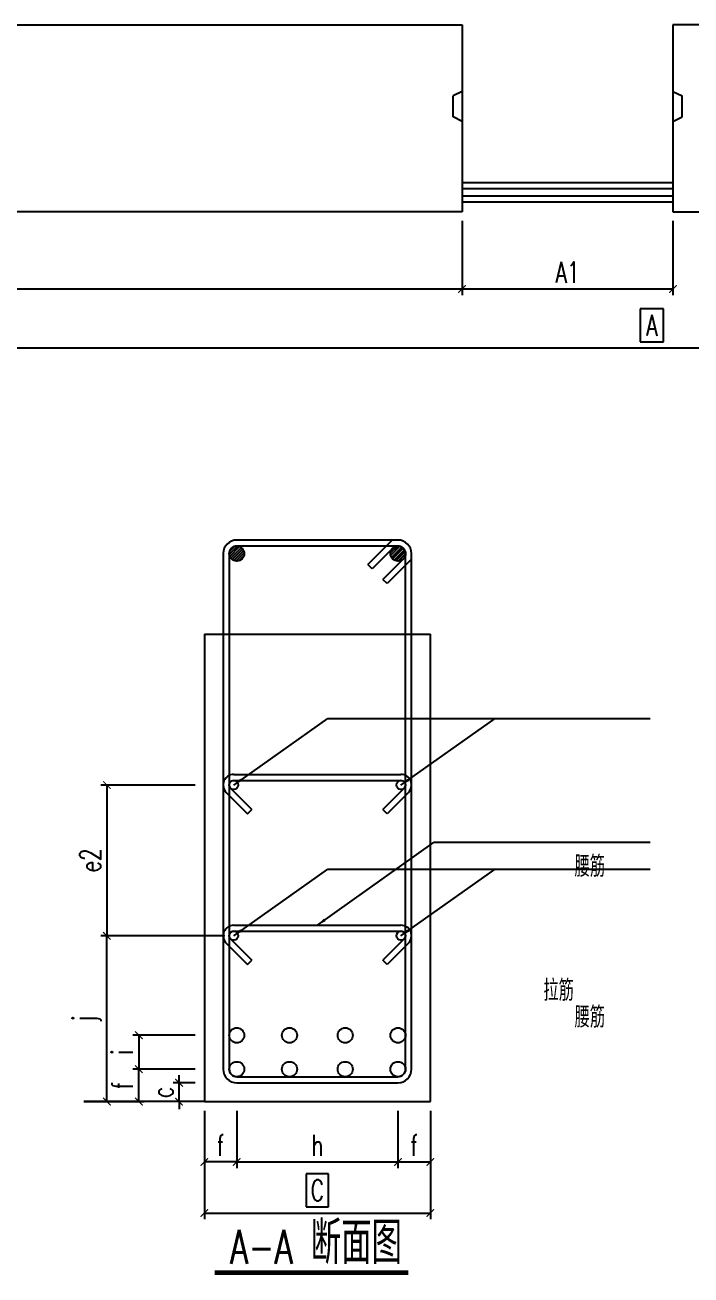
# Model space of a CAD drawing. Header units: inches. Extents: x 280713 to 330889, y 163288 to 177285.
# Drawn here: x 285823 to 288033, y 166235 to 170381 of the extents above; entities that cross this region are included whole.
import ezdxf
from ezdxf.enums import TextEntityAlignment as Align

# ---------------------------------------------------------------- set-up
doc = ezdxf.new("R2010")
doc.units = ezdxf.units.IN
for name, color, linetype in [('PC梁箍筋', 3, 'Continuous'), ('PC梁钢筋', 6, 'Continuous'), ('填充', 8, 'Continuous'), ('尺寸', 7, 'Continuous'), ('文字', 7, 'Continuous'), ('箍筋', 3, 'Continuous'), ('预制构件', 30, 'Continuous')]:
    doc.layers.add(name, color=color, linetype=linetype)
doc.styles.add('中文标注', font='standard.shx', dxfattribs={"bigfont": 'gbcbig.shx'})
doc.styles.add('副本柱标注', font='simplex.shx', dxfattribs={"width": 0.7, "bigfont": 'gbcbig.shx'})
doc.styles.add('尺寸123', font='simplex1.shx', dxfattribs={"width": 0.7, "height": 70, "bigfont": 'gbcbig.shx'})
doc.styles.add('尺寸用', font='', dxfattribs={"width": 0.7, "height": 40})
doc.styles.get('尺寸用').set_extended_font_data('SimSun')
doc.dimstyles.new('S-10', dxfattribs={"dimscale": 10, "dimtxt": 3.5, "dimasz": 2.5, "dimexe": 2, "dimexo": 3, "dimgap": 2, "dimtad": 1, "dimdec": 1, "dimdsep": 46, "dimtxsty": '尺寸用', "dimblk": 'ARCHTICK', "dimcen": 1.75, "dimaunit": 1, "dimadec": 0, "dimazin": 0, "dimtfac": 1, "dimtdec": 1, "dimtix": 1, "dimtmove": 2, "dimatfit": 3, "dimfxl": 1, "dimarcsym": 0})
doc.dimstyles.new('S-5', dxfattribs={"dimscale": 30, "dimtxt": 3.5, "dimasz": 1, "dimexe": 1, "dimexo": 3, "dimgap": 4, "dimtad": 1, "dimdec": 1, "dimlfac": 0.2, "dimdsep": 46, "dimtxsty": '尺寸123', "dimblk": 'ARCHTICK', "dimcen": 1.75, "dimaunit": 1, "dimadec": 1, "dimazin": 0, "dimtfac": 1, "dimtdec": 1, "dimtix": 1, "dimtmove": 2, "dimatfit": 3, "dimfxl": 1, "dimarcsym": 0})
doc.dimstyles.new('s-8', dxfattribs={"dimscale": 10, "dimtxt": 3.5, "dimasz": 2.5, "dimexe": 2, "dimexo": 3, "dimgap": 2, "dimtad": 1, "dimdec": 1, "dimlfac": 0.4, "dimdsep": 46, "dimtxsty": '尺寸123', "dimblk": 'ARCHTICK', "dimcen": 1.75, "dimaunit": 1, "dimadec": 0, "dimazin": 0, "dimtfac": 1, "dimtdec": 1, "dimtix": 1, "dimtmove": 2, "dimatfit": 3, "dimfxl": 1, "dimarcsym": 0})
doc.dimstyles.new('副本 S-10', dxfattribs={"dimscale": 10, "dimtxt": 3.5, "dimasz": 2.5, "dimexe": 2, "dimexo": 3, "dimgap": -2, "dimtad": 1, "dimdec": 1, "dimdsep": 46, "dimtxsty": '尺寸用', "dimblk": 'ARCHTICK', "dimcen": 1.75, "dimaunit": 1, "dimadec": 0, "dimazin": 0, "dimtfac": 1, "dimtdec": 1, "dimtix": 1, "dimtmove": 2, "dimatfit": 3, "dimfxl": 1, "dimarcsym": 0})
doc.dimstyles.new('副本 s-8', dxfattribs={"dimscale": 10, "dimtxt": 3.5, "dimasz": 2.5, "dimexe": 2, "dimexo": 3, "dimgap": -2, "dimtad": 1, "dimdec": 1, "dimlfac": 0.4, "dimdsep": 46, "dimtxsty": '尺寸123', "dimblk": 'ARCHTICK', "dimcen": 1.75, "dimaunit": 1, "dimadec": 0, "dimazin": 0, "dimtfac": 1, "dimtdec": 1, "dimtix": 1, "dimtmove": 2, "dimatfit": 3, "dimfxl": 1, "dimarcsym": 0})

# ---------------------------------------------------------------- blocks, each defined once
blk = doc.blocks.new('_ArchTick')
at = {"color": 0, "linetype": 'ByBlock', "const_width": 0.15}
blk.add_lwpolyline([(-0.5, -0.5), (0.5, 0.5)], dxfattribs=at)
blk = doc.blocks.new('*D710')
at = {"layer": 'Defpoints', "color": 0, "transparency": 16777216}
for p in [(287273.5, 169760.6), (287973.5, 169760.6), (287973.5, 169505.1)]:
    blk.add_point(p, dxfattribs=at)
at = {"layer": '尺寸', "color": 0, "lineweight": -2, "transparency": 16777216}
for p, q in [((287273.5, 169730.6), (287273.5, 169485.1)), ((287973.5, 169730.6), (287973.5, 169485.1)), ((287273.5, 169505.1), (287973.5, 169505.1))]:
    blk.add_line(p, q, dxfattribs=at)
at = {"layer": '尺寸', "color": 0, "lineweight": -2, "transparency": 16777216, "xscale": 25, "yscale": 25, "zscale": 25, "rotation": 180}
blk.add_blockref('_ArchTick', (287273.5, 169505.1), dxfattribs=at)
at = {"layer": '尺寸', "color": 0, "lineweight": -2, "transparency": 16777216, "xscale": 25, "yscale": 25, "zscale": 25}
blk.add_blockref('_ArchTick', (287973.5, 169505.1), dxfattribs=at)
at = {"layer": '尺寸', "color": 0, "transparency": 16777216, "insert": (287623.5, 169560.1), "char_height": 70, "attachment_point": 5, "style": '尺寸123'}
blk.add_mtext('A1', dxfattribs=at)
blk = doc.blocks.new('*D712')
at = {"layer": 'Defpoints', "color": 0, "transparency": 16777216}
for p in [(284088.5, 169760.6), (287273.5, 169760.6), (287273.5, 169505.1)]:
    blk.add_point(p, dxfattribs=at)
at = {"layer": '尺寸', "color": 0, "lineweight": -2, "transparency": 16777216}
for p, q in [((284088.5, 169730.6), (284088.5, 169485.1)), ((287273.5, 169730.6), (287273.5, 169485.1)), ((284088.5, 169505.1), (287273.5, 169505.1))]:
    blk.add_line(p, q, dxfattribs=at)
at = {"layer": '尺寸', "color": 0, "lineweight": -2, "transparency": 16777216, "xscale": 25, "yscale": 25, "zscale": 25, "rotation": 180}
blk.add_blockref('_ArchTick', (284088.5, 169505.1), dxfattribs=at)
at = {"layer": '尺寸', "color": 0, "lineweight": -2, "transparency": 16777216, "xscale": 25, "yscale": 25, "zscale": 25}
blk.add_blockref('_ArchTick', (287273.5, 169505.1), dxfattribs=at)
at = {"layer": '尺寸', "color": 0, "transparency": 16777216, "insert": (285681, 169560.1), "char_height": 70, "attachment_point": 5, "style": '尺寸123'}
blk.add_mtext('F', dxfattribs=at)
blk = doc.blocks.new('*D716')
at = {"layer": 'Defpoints', "color": 0, "transparency": 16777216}
for p in [(284088.5, 169760.6), (291718.5, 169760.6), (291718.5, 169309.4)]:
    blk.add_point(p, dxfattribs=at)
at = {"layer": '尺寸', "color": 0, "lineweight": -2, "transparency": 16777216}
for p, q in [((284088.5, 169730.6), (284088.5, 169289.4)), ((291718.5, 169730.6), (291718.5, 169289.4)), ((287942.2, 169439.4), (287864.9, 169439.4)), ((287864.9, 169439.4), (287864.9, 169329.4)), ((287942.2, 169329.4), (287942.2, 169439.4)), ((284088.5, 169309.4), (291718.5, 169309.4)), ((287864.9, 169329.4), (287942.2, 169329.4))]:
    blk.add_line(p, q, dxfattribs=at)
at = {"layer": '尺寸', "color": 0, "lineweight": -2, "transparency": 16777216, "xscale": 25, "yscale": 25, "zscale": 25, "rotation": 180}
blk.add_blockref('_ArchTick', (284088.5, 169309.4), dxfattribs=at)
at = {"layer": '尺寸', "color": 0, "lineweight": -2, "transparency": 16777216, "xscale": 25, "yscale": 25, "zscale": 25}
blk.add_blockref('_ArchTick', (291718.5, 169309.4), dxfattribs=at)
at = {"layer": '尺寸', "color": 0, "transparency": 16777216, "insert": (287903.5, 169384.4), "char_height": 70, "attachment_point": 5, "style": '副本柱标注'}
blk.add_mtext('A', dxfattribs=at)
blk = doc.blocks.new('*D810')
at = {"layer": 'Defpoints', "color": 0, "transparency": 16777216}
for p in [(286418.3, 167030), (286201, 166917.5), (286418.3, 166917.5)]:
    blk.add_point(p, dxfattribs=at)
at = {"layer": '尺寸', "color": 0, "lineweight": -2, "transparency": 16777216}
for p, q in [((286388.3, 167030), (286181, 167030)), ((286201, 167030), (286201, 166917.5)), ((286388.3, 166917.5), (286181, 166917.5))]:
    blk.add_line(p, q, dxfattribs=at)
at = {"layer": '尺寸', "color": 0, "lineweight": -2, "transparency": 16777216, "xscale": 25, "yscale": 25, "zscale": 25}
for p, rotation in [((286201, 167030), 90), ((286201, 166917.5), 270)]:
    blk.add_blockref('_ArchTick', p, dxfattribs=dict(at, rotation=rotation))
at = {"layer": '尺寸', "color": 0, "transparency": 16777216, "insert": (286146, 166973.7), "char_height": 70, "attachment_point": 5, "rotation": 90, "style": '尺寸123'}
blk.add_mtext('i', dxfattribs=at)
blk = doc.blocks.new('*D804')
at = {"layer": 'Defpoints', "color": 0, "transparency": 16777216}
for p in [(286094.8, 167360), (286515.8, 167360), (286418.3, 166810)]:
    blk.add_point(p, dxfattribs=at)
at = {"layer": '尺寸', "color": 0, "lineweight": -2, "transparency": 16777216}
for p, q in [((286485.8, 167360), (286074.8, 167360)), ((286094.8, 166810), (286094.8, 167360)), ((286388.3, 166810), (286074.8, 166810))]:
    blk.add_line(p, q, dxfattribs=at)
at = {"layer": '尺寸', "color": 0, "lineweight": -2, "transparency": 16777216, "xscale": 25, "yscale": 25, "zscale": 25}
for p, rotation in [((286094.8, 167360), 90), ((286094.8, 166810), 270)]:
    blk.add_blockref('_ArchTick', p, dxfattribs=dict(at, rotation=rotation))
at = {"layer": '尺寸', "color": 0, "transparency": 16777216, "insert": (286028.2, 167085), "char_height": 70, "attachment_point": 5, "rotation": 90, "style": '尺寸123'}
blk.add_mtext('j', dxfattribs=at)
blk = doc.blocks.new('*D822')
at = {"layer": 'Defpoints', "color": 0, "transparency": 16777216}
for p in [(286201, 166917.5), (286418.3, 166917.5), (286418.3, 166810)]:
    blk.add_point(p, dxfattribs=at)
at = {"layer": '尺寸', "color": 0, "lineweight": -2, "transparency": 16777216}
for p, q in [((286388.3, 166917.5), (286181, 166917.5)), ((286201, 166810), (286201, 166917.5)), ((286388.3, 166810), (286181, 166810))]:
    blk.add_line(p, q, dxfattribs=at)
at = {"layer": '尺寸', "color": 0, "lineweight": -2, "transparency": 16777216, "xscale": 25, "yscale": 25, "zscale": 25}
for p, rotation in [((286201, 166917.5), 90), ((286201, 166810), 270)]:
    blk.add_blockref('_ArchTick', p, dxfattribs=dict(at, rotation=rotation))
at = {"layer": '尺寸', "color": 0, "transparency": 16777216, "insert": (286146, 166863.7), "char_height": 70, "attachment_point": 5, "rotation": 90, "style": '尺寸123'}
blk.add_mtext('f', dxfattribs=at)
blk = doc.blocks.new('*D823')
at = {"layer": 'Defpoints', "color": 0, "transparency": 16777216}
for p in [(286418.3, 166810), (286525.8, 166810), (286418.3, 166609.8)]:
    blk.add_point(p, dxfattribs=at)
at = {"layer": '尺寸', "color": 0, "lineweight": -2, "transparency": 16777216}
for p, q in [((286418.3, 166780), (286418.3, 166589.8)), ((286525.8, 166780), (286525.8, 166589.8)), ((286525.8, 166609.8), (286418.3, 166609.8))]:
    blk.add_line(p, q, dxfattribs=at)
at = {"layer": '尺寸', "color": 0, "lineweight": -2, "transparency": 16777216, "xscale": 25, "yscale": 25, "zscale": 25, "rotation": 180}
blk.add_blockref('_ArchTick', (286418.3, 166609.8), dxfattribs=at)
at = {"layer": '尺寸', "color": 0, "lineweight": -2, "transparency": 16777216, "xscale": 25, "yscale": 25, "zscale": 25}
blk.add_blockref('_ArchTick', (286525.8, 166609.8), dxfattribs=at)
at = {"layer": '尺寸', "color": 0, "transparency": 16777216, "insert": (286472.1, 166664.8), "char_height": 70, "attachment_point": 5, "style": '尺寸123'}
blk.add_mtext('f', dxfattribs=at)
blk = doc.blocks.new('*D824')
at = {"layer": 'Defpoints', "color": 0, "transparency": 16777216}
for p in [(286525.8, 166810), (287060.8, 166810), (287060.8, 166609.8)]:
    blk.add_point(p, dxfattribs=at)
at = {"layer": '尺寸', "color": 0, "lineweight": -2, "transparency": 16777216}
for p, q in [((286525.8, 166780), (286525.8, 166589.8)), ((287060.8, 166780), (287060.8, 166589.8)), ((286525.8, 166609.8), (287060.8, 166609.8))]:
    blk.add_line(p, q, dxfattribs=at)
at = {"layer": '尺寸', "color": 0, "lineweight": -2, "transparency": 16777216, "xscale": 25, "yscale": 25, "zscale": 25, "rotation": 180}
blk.add_blockref('_ArchTick', (286525.8, 166609.8), dxfattribs=at)
at = {"layer": '尺寸', "color": 0, "lineweight": -2, "transparency": 16777216, "xscale": 25, "yscale": 25, "zscale": 25}
blk.add_blockref('_ArchTick', (287060.8, 166609.8), dxfattribs=at)
at = {"layer": '尺寸', "color": 0, "transparency": 16777216, "insert": (286793.3, 166664.8), "char_height": 70, "attachment_point": 5, "style": '尺寸123'}
blk.add_mtext('h', dxfattribs=at)
blk = doc.blocks.new('*D825')
at = {"layer": 'Defpoints', "color": 0, "transparency": 16777216}
for p in [(287060.8, 166810), (287168.3, 166810), (287168.3, 166609.8)]:
    blk.add_point(p, dxfattribs=at)
at = {"layer": '尺寸', "color": 0, "lineweight": -2, "transparency": 16777216}
for p, q in [((287060.8, 166780), (287060.8, 166589.8)), ((287168.3, 166780), (287168.3, 166589.8)), ((287060.8, 166609.8), (287168.3, 166609.8))]:
    blk.add_line(p, q, dxfattribs=at)
at = {"layer": '尺寸', "color": 0, "lineweight": -2, "transparency": 16777216, "xscale": 25, "yscale": 25, "zscale": 25, "rotation": 180}
blk.add_blockref('_ArchTick', (287060.8, 166609.8), dxfattribs=at)
at = {"layer": '尺寸', "color": 0, "lineweight": -2, "transparency": 16777216, "xscale": 25, "yscale": 25, "zscale": 25}
blk.add_blockref('_ArchTick', (287168.3, 166609.8), dxfattribs=at)
at = {"layer": '尺寸', "color": 0, "transparency": 16777216, "insert": (287114.6, 166664.8), "char_height": 70, "attachment_point": 5, "style": '尺寸123'}
blk.add_mtext('f', dxfattribs=at)
blk = doc.blocks.new('*D826')
at = {"layer": 'Defpoints', "color": 0, "transparency": 16777216}
for p in [(286418.3, 166810), (287168.3, 166810), (287168.3, 166440.6)]:
    blk.add_point(p, dxfattribs=at)
at = {"layer": '尺寸', "color": 0, "lineweight": -2, "transparency": 16777216}
for p, q in [((286418.3, 166780), (286418.3, 166420.6)), ((287168.3, 166780), (287168.3, 166420.6)), ((286830.8, 166570.6), (286755.8, 166570.6)), ((286755.8, 166570.6), (286755.8, 166460.6)), ((286830.8, 166460.6), (286830.8, 166570.6)), ((286755.8, 166460.6), (286830.8, 166460.6)), ((286418.3, 166440.6), (287168.3, 166440.6))]:
    blk.add_line(p, q, dxfattribs=at)
at = {"layer": '尺寸', "color": 0, "lineweight": -2, "transparency": 16777216, "xscale": 25, "yscale": 25, "zscale": 25, "rotation": 180}
blk.add_blockref('_ArchTick', (286418.3, 166440.6), dxfattribs=at)
at = {"layer": '尺寸', "color": 0, "lineweight": -2, "transparency": 16777216, "xscale": 25, "yscale": 25, "zscale": 25}
blk.add_blockref('_ArchTick', (287168.3, 166440.6), dxfattribs=at)
at = {"layer": '尺寸', "color": 0, "transparency": 16777216, "insert": (286793.3, 166515.6), "char_height": 70, "width": 350, "attachment_point": 5, "style": '尺寸123'}
blk.add_mtext('C', dxfattribs=at)
blk = doc.blocks.new('*D1022')
at = {"layer": 'Defpoints', "color": 0, "transparency": 16777216}
for p in [(286334.4, 166872.5), (286418.3, 166872.5), (286418.3, 166810)]:
    blk.add_point(p, dxfattribs=at)
at = {"layer": '尺寸', "color": 0, "lineweight": -2, "transparency": 16777216}
for p, q in [((286388.3, 166872.5), (286314.4, 166872.5)), ((286334.4, 166872.5), (286334.4, 166897.5)), ((286334.4, 166810), (286334.4, 166872.5)), ((286388.3, 166810), (286314.4, 166810)), ((286334.4, 166810), (286334.4, 166785))]:
    blk.add_line(p, q, dxfattribs=at)
at = {"layer": '尺寸', "color": 0, "lineweight": -2, "transparency": 16777216, "xscale": 25, "yscale": 25, "zscale": 25}
for p, rotation in [((286334.4, 166872.5), 270), ((286334.4, 166810), 90)]:
    blk.add_blockref('_ArchTick', p, dxfattribs=dict(at, rotation=rotation))
at = {"layer": '尺寸', "color": 0, "transparency": 16777216, "insert": (286279.4, 166841.2), "char_height": 70, "attachment_point": 5, "rotation": 90, "style": '尺寸123'}
blk.add_mtext('c', dxfattribs=at)
blk = doc.blocks.new('*D1047')
at = {"layer": 'Defpoints', "color": 0, "transparency": 16777216}
for p in [(286418.3, 167860), (286094.8, 167360), (286515.8, 167360)]:
    blk.add_point(p, dxfattribs=at)
at = {"layer": '尺寸', "color": 0, "lineweight": -2, "transparency": 16777216}
for p, q in [((286388.3, 167860), (286074.8, 167860)), ((286094.8, 167860), (286094.8, 167360)), ((286485.8, 167360), (286074.8, 167360))]:
    blk.add_line(p, q, dxfattribs=at)
at = {"layer": '尺寸', "color": 0, "lineweight": -2, "transparency": 16777216, "xscale": 25, "yscale": 25, "zscale": 25}
for p, rotation in [((286094.8, 167860), 90), ((286094.8, 167360), 270)]:
    blk.add_blockref('_ArchTick', p, dxfattribs=dict(at, rotation=rotation))
at = {"layer": '尺寸', "color": 0, "transparency": 16777216, "insert": (286039.8, 167610), "char_height": 70, "width": 795.107, "attachment_point": 5, "rotation": 90, "style": '尺寸123'}
blk.add_mtext('e2', dxfattribs=at)

msp = doc.modelspace()

# ---------------------------------------------------------------- hatches: boundary and pattern name
at = {"layer": '填充'}
h = msp.add_hatch(dxfattribs=at)
h.set_pattern_fill('ANSI31', color=256, scale=50, style=0)
h.set_pattern_definition([(45, (743149.132, 460791.229), (-4.41941738, 4.41941738), [])])
h.paths.add_polyline_path([(286500.82, 168627.5, 1), (286550.82, 168627.5, 1)])
h.paths.add_polyline_path([(287060.82, 168652.5, 0.4142136), (287035.82, 168627.5, 1), (287085.82, 168627.5, 0.4142136)])

# ---------------------------------------------------------------- linework, layer by layer
at = {"layer": 'PC梁箍筋'}
for p, q in [((287060.82, 168672.5), (286525.82, 168672.5)), ((287060.82, 168652.5), (286525.82, 168652.5)), ((286480.82, 168627.5), (286480.82, 166917.5)), ((286500.82, 168627.5), (286500.82, 166917.5)), ((287085.82, 166917.5), (287085.82, 168627.5)), ((287105.82, 166917.5), (287105.82, 168627.5)), ((286515.82, 167895), (287070.82, 167895)), ((286515.82, 167875), (287070.82, 167875)), ((286515.82, 167395), (287070.82, 167395)), ((286515.82, 167375), (287070.82, 167375)), ((286525.82, 166892.5), (287060.82, 166892.5)), ((286525.82, 166872.5), (287060.82, 166872.5))]:
    msp.add_line(p, q, dxfattribs=at)
for centre, radius, start, end in [((286525.82, 168627.5), 45, 90, 180), ((286525.82, 168627.5), 25, 90, 180), ((287060.82, 168627.5), 45, 0, 90), ((287060.82, 168627.5), 25, 0, 90), ((286515.82, 167860), 35, 90, 225), ((286515.82, 167860), 15, 90, 225), ((287070.82, 167860), 35, 315, 90), ((287070.82, 167860), 15, 315, 90), ((286515.82, 167360), 35, 90, 225), ((286515.82, 167360), 15, 90, 225), ((287070.82, 167360), 35, 315, 90), ((287070.82, 167360), 15, 315, 90), ((286525.82, 166917.5), 45, 180, 270), ((286525.82, 166917.5), 25, 180, 270), ((287060.82, 166917.5), 45, 270, 0), ((287060.82, 166917.5), 25, 270, 0)]:
    msp.add_arc(centre, radius, start, end, dxfattribs=at)
at = {"layer": 'PC梁钢筋'}
for p, q in [((287273.53, 169858.63), (287973.53, 169858.63)), ((287273.53, 169838.63), (287973.53, 169838.63)), ((287273.53, 169813.63), (287973.53, 169813.63)), ((287273.53, 169793.63), (287973.53, 169793.63))]:
    msp.add_line(p, q, dxfattribs=at)
for centre in [(286515.82, 167860), (287070.82, 167860), (286515.82, 167360), (287070.82, 167360)]:
    msp.add_circle(centre, 15, dxfattribs=at)
at = {"layer": 'PC梁钢筋', "color": 4}
for centre in [(286525.82, 167030), (286700.82, 167030), (286885.82, 167030), (287060.82, 167030)]:
    msp.add_circle(centre, 25, dxfattribs=at)
at = {"layer": 'PC梁钢筋', "color": 2}
for centre in [(286525.82, 166917.5), (286700.82, 166917.5), (286885.82, 166917.5), (287060.82, 166917.5)]:
    msp.add_circle(centre, 25, dxfattribs=at)
at = {"layer": '填充'}
for centre in [(286525.82, 168627.5), (287060.82, 168627.5)]:
    msp.add_circle(centre, 25, dxfattribs=at)
at = {"layer": '尺寸'}
for p, q in [((286018.32, 166810), (286218.32, 166810)), ((286218.32, 166810), (286018.32, 166810)), ((286418.32, 166810), (286218.32, 166810))]:
    msp.add_line(p, q, dxfattribs=at)
at = {"layer": '文字', "const_width": 15}
msp.add_lwpolyline([(287095.12, 166242.5), (286452.91, 166242.5)], dxfattribs=at)
at = {"layer": '箍筋'}
for p, q in [((287042.12, 168672.5), (286961.16, 168591.54)), ((287050.4, 168652.5), (286975.3, 168577.39)), ((287085.82, 168617.08), (287010.72, 168541.97)), ((287105.82, 168608.79), (287024.86, 168527.83)), ((286975.3, 168577.39), (286961.16, 168591.54)), ((287024.86, 168527.83), (287010.72, 168541.97)), ((286491.07, 167835.25), (286561.79, 167764.54)), ((286505.22, 167849.39), (286575.93, 167778.68)), ((287081.43, 167849.39), (287010.72, 167778.68)), ((287095.57, 167835.25), (287024.86, 167764.54)), ((286561.79, 167764.54), (286575.93, 167778.68)), ((287024.86, 167764.54), (287010.72, 167778.68)), ((286491.07, 167335.25), (286561.79, 167264.54)), ((286505.22, 167349.39), (286575.93, 167278.68)), ((287081.43, 167349.39), (287010.72, 167278.68)), ((287095.57, 167335.25), (287024.86, 167264.54)), ((286561.79, 167264.54), (286575.93, 167278.68)), ((287024.86, 167264.54), (287010.72, 167278.68))]:
    msp.add_line(p, q, dxfattribs=at)
at = {"layer": '预制构件'}
for p, q in [((284088.53, 170380.63), (287273.53, 170380.63)), ((287273.53, 170380.63), (287273.53, 169760.63)), ((287973.53, 170380.63), (287973.53, 169760.63)), ((291718.53, 170380.63), (287973.53, 170380.63)), ((287273.53, 170160.63), (287243.53, 170145.63)), ((287243.53, 170075.63), (287243.53, 170145.63)), ((287973.53, 170160.63), (288003.53, 170145.63)), ((288003.53, 170075.63), (288003.53, 170145.63)), ((287273.53, 170060.63), (287243.53, 170075.63)), ((287973.53, 170060.63), (288003.53, 170075.63)), ((287273.53, 169760.63), (284088.53, 169760.63)), ((287973.53, 169760.63), (291718.53, 169760.63)), ((286418.32, 168360), (286418.32, 166810)), ((286418.32, 168360), (287168.32, 168360)), ((287168.32, 166810), (287168.32, 168360)), ((286418.32, 166810), (287168.32, 166810))]:
    msp.add_line(p, q, dxfattribs=at)

# ---------------------------------------------------------------- texts
at = {"layer": '文字', "style": '尺寸123'}
for s, p in [('腰筋', (287748.02, 167534.42, 0)), ('拉筋', (287644.4, 167123.09, 0)), ('腰筋', (287748.02, 167034.47, 0))]:
    msp.add_text(s, height=70, dxfattribs=at).set_placement(p, align=Align.BOTTOM_RIGHT)
at = {"layer": '文字', "style": '中文标注'}
msp.add_text('断面图', height=140, dxfattribs=at).set_placement((286771.77, 166271.88))
at = {"layer": '文字', "style": '尺寸123', "width": 0.7}
msp.add_text('A-A', height=112, dxfattribs=at).set_placement((286503.68, 166272.31))

# ---------------------------------------------------------------- dimensions: what is measured, and where the dimension line sits
at = {"layer": '尺寸', "color": 6}
for base, p1, p2, text, picture, middle in [((287273.53, 169505.08), (284088.53, 169760.63), (287273.53, 169760.63), 'F', '*D712', (285681.03, 169560.08)), ((287973.53, 169505.08), (287273.53, 169760.63), (287973.53, 169760.63), 'A1', '*D710', (287623.53, 169560.08))]:
    dim = msp.add_linear_dim(base=base, p1=p1, p2=p2, text=text, dimstyle='S-10', override={"dimtxt": 7, "dimtxsty": '尺寸123'}, dxfattribs=at)
    dim.commit()
    dim.dimension.update_dxf_attribs({"geometry": picture, "text_midpoint": middle})
at = {"layer": '尺寸', "color": 1}
for base, p1, p2, text, dimstyle, override, picture, middle in [((291718.53, 169309.38), (284088.53, 169760.63), (291718.53, 169760.63), 'A', '副本 S-10', {"dimtxt": 7, "dimtxsty": '副本柱标注'}, '*D716', (287903.53, 169384.38)), ((287168.32, 166440.58), (286418.32, 166810), (287168.32, 166810), 'C', '副本 s-8', {"dimtxt": 7}, '*D826', (286793.32, 166515.58))]:
    dim = msp.add_linear_dim(base=base, p1=p1, p2=p2, text=text, dimstyle=dimstyle, override=override, dxfattribs=at)
    dim.commit()
    dim.dimension.update_dxf_attribs({"geometry": picture, "text_midpoint": middle})
at = {"layer": '尺寸'}
for p1, text, picture, middle in [((286418.32, 167860), 'e2', '*D1047', (286039.83, 167610)), ((286418.32, 166810), 'j', '*D804', (286028.16, 167085))]:
    dim = msp.add_linear_dim(base=(286094.83, 167360), p1=p1, p2=(286515.82, 167360), angle=90, text=text, dimstyle='s-8', override={"dimtxt": 7}, dxfattribs=at)
    dim.commit()
    dim.dimension.update_dxf_attribs({"geometry": picture, "text_midpoint": middle})
at = {"layer": '尺寸', "color": 4}
dim = msp.add_linear_dim(base=(286201.04, 166917.5), p1=(286418.32, 167030), p2=(286418.32, 166917.5), angle=90, text='i', dimstyle='s-8', override={"dimtxt": 7}, dxfattribs=at)
dim.commit()
dim.dimension.update_dxf_attribs({"geometry": '*D810', "text_midpoint": (286146.04, 166973.75)})
at = {"layer": '尺寸', "color": 2}
for base, p2, text, picture, middle in [((286201.04, 166917.5), (286418.32, 166917.5), 'f', '*D822', (286146.04, 166863.75)), ((286334.39, 166872.5), (286418.32, 166872.5), 'c', '*D1022', (286279.39, 166841.25))]:
    dim = msp.add_linear_dim(base=base, p1=(286418.32, 166810), p2=p2, angle=90, text=text, dimstyle='s-8', override={"dimtxt": 7}, dxfattribs=at)
    dim.commit()
    dim.dimension.update_dxf_attribs({"geometry": picture, "text_midpoint": middle})
for base, p1, p2, text, picture, middle in [((286418.32, 166609.84), (286525.82, 166810), (286418.32, 166810), 'f', '*D823', (286472.07, 166664.84)), ((287060.82, 166609.84), (286525.82, 166810), (287060.82, 166810), 'h', '*D824', (286793.32, 166664.84)), ((287168.32, 166609.84), (287060.82, 166810), (287168.32, 166810), 'f', '*D825', (287114.57, 166664.84))]:
    dim = msp.add_linear_dim(base=base, p1=p1, p2=p2, text=text, dimstyle='s-8', override={"dimtxt": 7}, dxfattribs=at)
    dim.commit()
    dim.dimension.update_dxf_attribs({"geometry": picture, "text_midpoint": middle})

# ---------------------------------------------------------------- leaders
at = {"layer": '尺寸'}
for points in [[(286515.74, 167859.91), (286828.2, 168080.77), (287546.97, 168080.82)], [(287070.74, 167859.91), (287383.2, 168080.77), (287898.11, 168080.82)], [(286793.32, 167395), (287180.47, 167669.94), (287898.11, 167669.94)], [(286515.82, 167360), (286828.29, 167580.85), (287547.05, 167580.91)], [(287070.82, 167360), (287383.29, 167580.85), (287898.11, 167580.87)]]:
    msp.add_leader(points, dimstyle='S-5', override={"dimgap": 0.625, "dimtad": 0}, dxfattribs=at)

doc.saveas('drawing.dxf')
